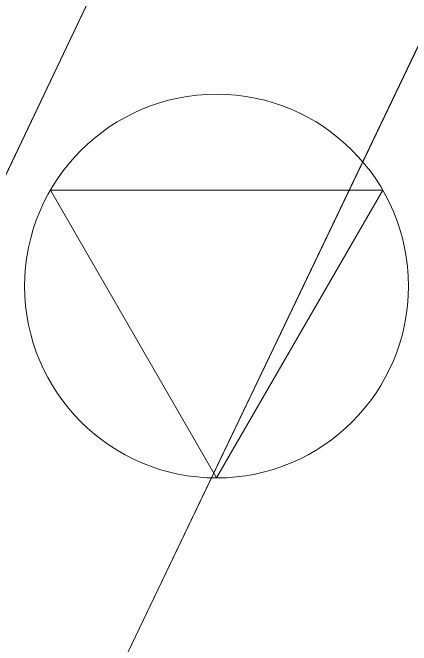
# Model space of a CAD drawing. Header units: metres. Extents: x 0 to 105485, y 0 to 425721.
# Drawn here: x 104755.041 to 104756.288, y 425212.969 to 425214.947 of the extents above; entities that cross this region are included whole.
import ezdxf

# ---------------------------------------------------------------- set-up
doc = ezdxf.new("R2010")
doc.units = ezdxf.units.M
doc.header["$MEASUREMENT"] = 0
for name, color, linetype, lineweight in [('B-XX-MO-ONDERZOEK_SONDERING-G', 90, 'Continuous', 18), ('B-XX-MO-ONDERZOEK_SONDERING-S', 90, 'Continuous', 18), ('B-XX-VH-OPENVERHARDING-G', 90, 'Continuous', 18)]:
    doc.layers.add(name, color=color, linetype=linetype, lineweight=lineweight)

msp = doc.modelspace()

# ---------------------------------------------------------------- linework, layer by layer
at = {"layer": 'B-XX-MO-ONDERZOEK_SONDERING-G', "color": 0, "true_color": 0x787878}
for points in [[(104755.079, 425214.092, 2.07), (104755.079, 425214.092, -17.324)], [(104756.279, 425214.092, 2.07), (104756.279, 425214.092, -17.324)]]:
    msp.add_polyline3d(points, dxfattribs=at)
at = {"layer": 'B-XX-MO-ONDERZOEK_SONDERING-S', "ltscale": 0.5}
msp.add_lwpolyline([(104755.1594, 425214.392), (104756.1986, 425214.392), (104755.679, 425213.492)], close=True, dxfattribs=at)
at = {"layer": 'B-XX-MO-ONDERZOEK_SONDERING-S'}
msp.add_circle((104755.679, 425214.092), 0.6, dxfattribs=at)
at = {"layer": 'B-XX-VH-OPENVERHARDING-G', "ltscale": 0.5}
for points in [[(104766.304, 425237.828), (104759.414, 425223.555), (104755.371, 425215.179), (104753.954, 425212.198), (104752.722, 425209.378), (104751.576, 425206.704), (104750.391, 425203.542), (104749.328, 425200.336), (104748.547, 425197.659), (104747.633, 425194.142), (104746.957, 425191.258), (104746.439, 425188.773), (104745.906, 425185.859), (104745.575, 425183.68), (104743.459, 425169.761)], [(104748.131, 425206.405), (104748.916, 425206.444), (104749.604, 425206.594), (104750.182, 425206.806), (104750.729, 425207.089), (104751.235, 425207.439), (104751.693, 425207.851), (104752.095, 425208.317), (104752.434, 425208.831), (104752.722, 425209.378), (104753.954, 425212.198), (104755.371, 425215.179), (104759.414, 425223.555), (104766.304, 425237.828)], [(104767.203, 425237.395), (104760.27, 425223.114), (104754.873, 425211.842), (104753.553, 425208.851), (104752.747, 425206.914), (104751.687, 425204.174), (104750.713, 425201.445), (104749.828, 425198.529), (104749.019, 425195.591), (104748.285, 425192.634), (104747.622, 425189.629), (104746.918, 425185.854), (104744.399, 425169.515)], [(104744.399, 425169.515), (104746.918, 425185.854), (104747.622, 425189.629), (104748.285, 425192.634), (104749.019, 425195.591), (104749.828, 425198.529), (104750.713, 425201.445), (104751.687, 425204.174), (104752.747, 425206.914), (104753.553, 425208.851), (104754.873, 425211.842), (104760.27, 425223.114), (104767.203, 425237.395)]]:
    msp.add_lwpolyline(points, dxfattribs=at)

doc.saveas('drawing.dxf')
